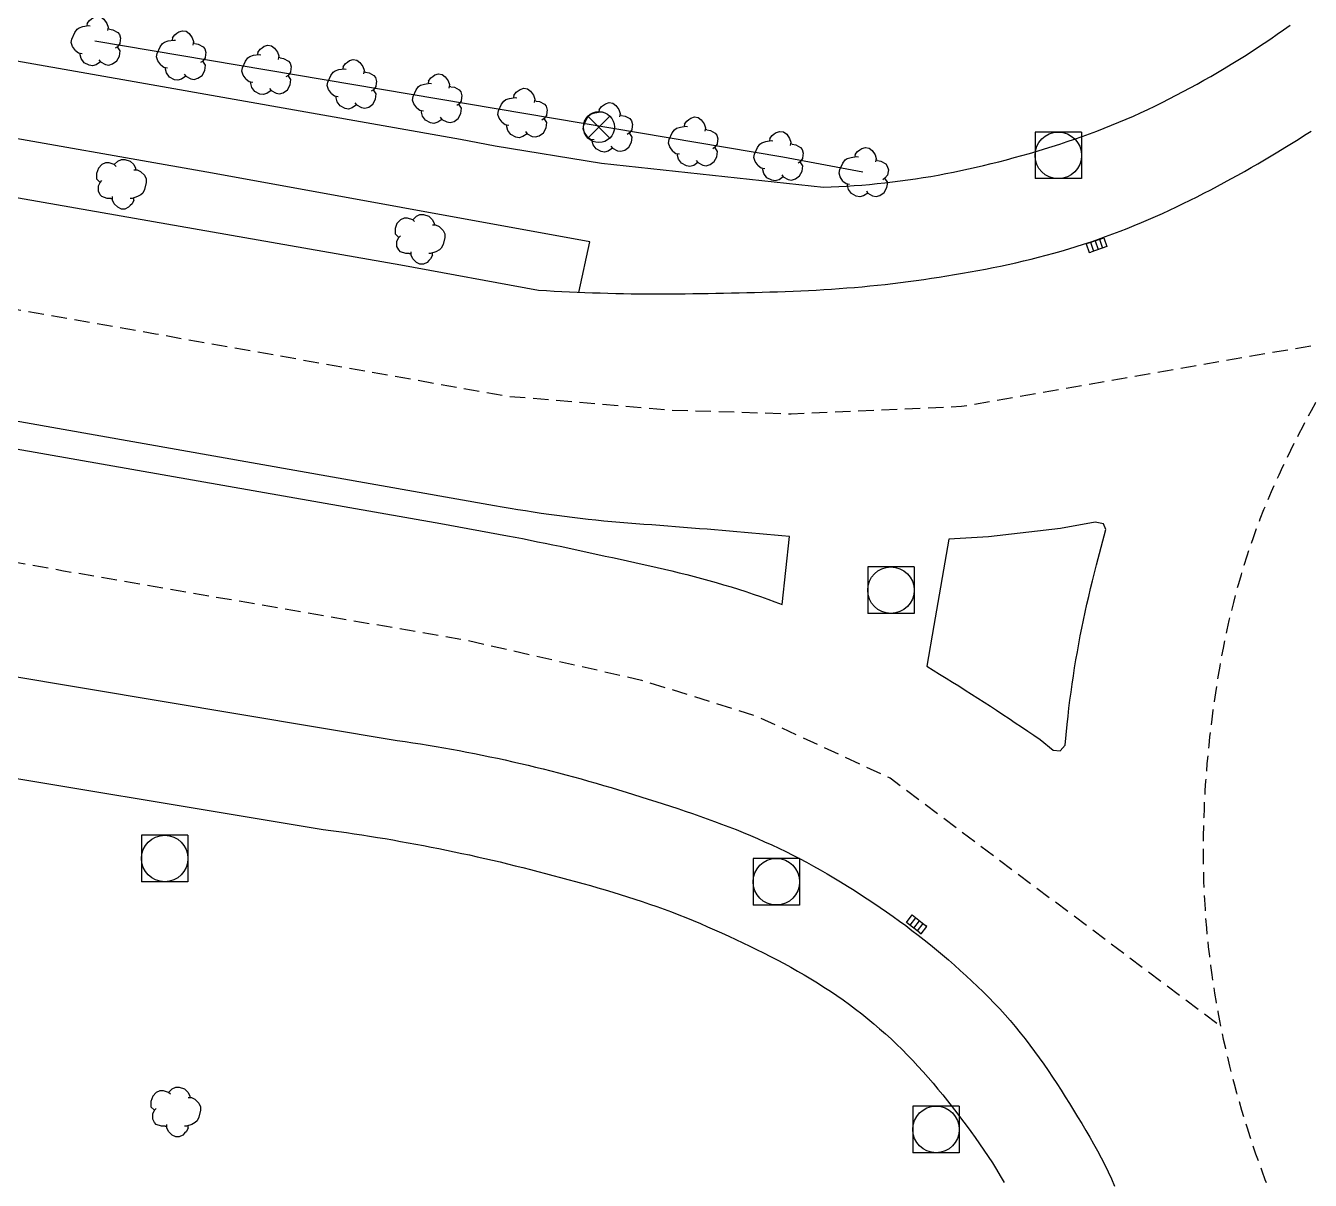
# Model space of a CAD drawing. Header units: millimetres. Extents: x 79999 to 81000, y 145000 to 146000.
# Drawn here: x 80570.55 to 80611.95, y 145308.09 to 145345.28 of the extents above; entities that cross this region are included whole.
import ezdxf

# ---------------------------------------------------------------- set-up
doc = ezdxf.new("R2010")
doc.units = ezdxf.units.MM
doc.linetypes.add('DASHED', pattern=[0.75, 0.5, -0.25])
doc.layers.get('0').update_dxf_attribs({"linetype": 'CONTINUOUS'})
for name, color, linetype in [('W0001', 6, 'DASHED'), ('W0008', 7, 'CONTINUOUS'), ('W0300', 7, 'CONTINUOUS'), ('W0302', 3, 'CONTINUOUS'), ('W0400', 7, 'CONTINUOUS'), ('W0420', 7, 'CONTINUOUS'), ('W0469', 7, 'CONTINUOUS')]:
    doc.layers.add(name, color=color, linetype=linetype)

# ---------------------------------------------------------------- blocks, each defined once
blk = doc.blocks.new('T300')
for p, q in [((-0.8, 0.514), (-0.857, 0.343)), ((-0.686, 0.629), (-0.8, 0.514)), ((-0.571, 0.686), (-0.686, 0.629)), ((-0.457, 0.686), (-0.571, 0.686)), ((-0.286, 0.629), (-0.457, 0.686)), ((-0.286, 0.629), (-0.171, 0.743)), ((-0.229, 0.571), (-0.286, 0.629)), ((-0.171, 0.743), (-0.057, 0.8)), ((-0.057, 0.8), (0.057, 0.8)), ((0.057, 0.8), (0.229, 0.743)), ((0.229, 0.743), (0.343, 0.629)), ((0.343, 0.629), (0.4, 0.514)), ((0.457, 0.457), (0.343, 0.457)), ((0.4, 0.514), (0.4, 0.457)), ((0.571, 0.4), (0.457, 0.457)), ((-0.857, 0.343), (-0.857, 0.171)), ((-0.857, 0.171), (-0.743, 0.057)), ((-0.8, -0.057), (-0.743, 0.057)), ((-0.743, 0.057), (-0.686, 0.114)), ((0.571, 0.4), (0.686, 0.286)), ((0.686, 0.286), (0.743, 0.171)), ((0.743, 0.057), (0.686, -0.171)), ((0.743, 0.171), (0.743, 0.057)), ((-0.8, -0.171), (-0.8, -0.057)), ((-0.8, -0.229), (-0.8, -0.171)), ((-0.743, -0.343), (-0.8, -0.229)), ((-0.686, -0.4), (-0.743, -0.343)), ((-0.514, -0.457), (-0.686, -0.4)), ((-0.343, -0.457), (-0.343, -0.4)), ((0.457, -0.4), (0.286, -0.457)), ((0.571, -0.343), (0.457, -0.4)), ((0.629, -0.286), (0.571, -0.343)), ((0.686, -0.171), (0.629, -0.286)), ((-0.4, -0.457), (-0.514, -0.457)), ((-0.4, -0.457), (-0.343, -0.457)), ((-0.343, -0.514), (-0.343, -0.457)), ((-0.286, -0.629), (-0.343, -0.514)), ((-0.171, -0.743), (-0.286, -0.629)), ((-0.057, -0.8), (-0.171, -0.743)), ((0.057, -0.8), (-0.057, -0.8)), ((0.171, -0.743), (0.057, -0.8)), ((0.229, -0.686), (0.171, -0.743)), ((0.286, -0.457), (0.229, -0.457)), ((0.286, -0.629), (0.229, -0.686)), ((0.343, -0.514), (0.286, -0.629)), ((0.343, -0.514), (0.343, -0.457))]:
    blk.add_line(p, q)
blk = doc.blocks.new('T469')
at = {"color": 0, "linetype": 'Continuous', "flags": 128}
for points in [[(-0.354, 0.354), (0.354, -0.354)], [(-0.354, -0.354), (0.354, 0.354)]]:
    blk.add_lwpolyline(points, dxfattribs=at)
at = {"color": 0, "linetype": 'Continuous'}
blk.add_circle((0, 0), 0.5, dxfattribs=at)
blk = doc.blocks.new('T420')
for p, q in [((0.75, 0.75), (-0.75, 0.75)), ((-0.75, 0.75), (-0.75, -0.75)), ((0.75, 0.75), (0.75, -0.75)), ((0.75, -0.75), (-0.75, -0.75))]:
    blk.add_line(p, q)
blk.add_ellipse((0, 0), major_axis=(-0.53, 0.53), ratio=1, start_param=3.926991, end_param=10.210176)
blk = doc.blocks.new('T400')
for p, q in [((-0.15, 0.3), (0.15, 0.3)), ((-0.15, -0.25), (-0.15, 0.3)), ((-0.15, 0.15), (0.15, 0.15)), ((-0.15, 0), (0.15, 0)), ((0.15, 0.3), (0.15, -0.25)), ((-0.15, -0.15), (0.15, -0.15)), ((-0.15, -0.25), (-0.15, -0.3)), ((-0.15, -0.3), (0.15, -0.3)), ((0.15, -0.3), (0.15, -0.25))]:
    blk.add_line(p, q)

msp = doc.modelspace()

# ---------------------------------------------------------------- linework, layer by layer
at = {"layer": 'W0001', "flags": 128}
for points in [[(80123.171, 145233.939), (80145.223, 145243.556), (80167.071, 145252.571), (80188.058, 145261.466), (80213.865, 145272.864), (80234.167, 145281.815), (80254.447, 145290.916), (80263.256, 145295.039), (80273.911, 145300.042), (80284.872, 145305.226), (80293.89, 145309.423), (80307.121, 145315.375), (80326.818, 145324.111), (80349.822, 145334.316), (80368.228, 145342.493), (80380.216, 145347.832), (80389.625, 145351.883), (80397.426, 145354.532), (80404.714, 145356.715), (80411.061, 145358.169), (80418.275, 145359.276), (80425.703, 145359.845), (80432.228, 145359.758), (80440.795, 145358.958), (80450.253, 145357.442), (80460.495, 145355.557), (80475.963, 145352.713), (80495.929, 145349.205), (80514.607, 145345.929), (80533.431, 145342.621), (80553.267, 145339.131), (80574.733, 145335.361), (80586.069, 145333.352), (80591.331, 145332.905), (80595.224, 145332.783), (80600.711, 145333.025), (80613.395, 145335.225)], [(80126.545, 145226.367), (80145.33, 145234.738), (80154.102, 145238.792), (80163.475, 145243.216), (80175.759, 145249.013), (80185.327, 145253.4), (80197.584, 145258.835), (80221.357, 145269.339), (80244.936, 145279.8), (80255.036, 145283.928), (80268.62, 145284.967), (80277.868, 145292.435), (80283.73, 145295.435), (80304.64, 145304.663), (80327.118, 145314.564), (80336.098, 145317.016), (80342.253, 145321.184), (80345.108, 145322.465), (80373.287, 145334.942), (80389.887, 145342.165), (80396.716, 145344.29), (80403.902, 145345.842), (80409.048, 145348.365), (80415.196, 145349.821), (80423.062, 145350.709), (80431.873, 145350.898), (80440.586, 145350.327), (80448.237, 145349.359), (80455.981, 145348.125), (80464.693, 145346.571), (80474.613, 145344.802), (80503.898, 145339.667), (80534.924, 145334.232), (80556.921, 145330.39), (80571.776, 145327.728), (80584.718, 145325.501), (80590.399, 145324.205), (80594.07, 145323.059), (80598.408, 145321.052), (80609.056, 145313.068)]]:
    msp.add_lwpolyline(points, dxfattribs=at)
msp.add_lwpolyline([(80661.381, 145337.243), (80661.209, 145337.46), (80661.034, 145337.678), (80660.857, 145337.896), (80660.677, 145338.115), (80660.494, 145338.335), (80660.307, 145338.554), (80660.117, 145338.774), (80659.924, 145338.994), (80659.726, 145339.214), (80659.526, 145339.434), (80659.321, 145339.653), (80659.112, 145339.872), (80658.899, 145340.09), (80658.681, 145340.307), (80658.459, 145340.523), (80658.233, 145340.738), (80658.001, 145340.952), (80657.766, 145341.163), (80657.525, 145341.374), (80657.282, 145341.58), (80657.038, 145341.782), (80656.792, 145341.981), (80656.543, 145342.176), (80656.293, 145342.367), (80656.042, 145342.554), (80655.788, 145342.738), (80655.533, 145342.918), (80655.277, 145343.094), (80655.019, 145343.267), (80654.76, 145343.437), (80654.499, 145343.603), (80654.238, 145343.766), (80653.975, 145343.925), (80653.71, 145344.081), (80653.451, 145344.231), (80653.21, 145344.367), (80652.974, 145344.5), (80652.736, 145344.632), (80652.496, 145344.763), (80652.254, 145344.893), (80652.011, 145345.022), (80651.766, 145345.15), (80651.519, 145345.278), (80651.271, 145345.404), (80651.02, 145345.528), (80650.767, 145345.652), (80650.513, 145345.774), (80650.256, 145345.895), (80649.997, 145346.014), (80649.737, 145346.131), (80649.474, 145346.247), (80649.209, 145346.361), (80648.941, 145346.472), (80648.672, 145346.582), (80648.4, 145346.69), (80648.126, 145346.795), (80647.85, 145346.899), (80647.572, 145346.999), (80647.291, 145347.098), (80647.008, 145347.193), (80646.722, 145347.286), (80646.434, 145347.376), (80646.146, 145347.463), (80645.857, 145347.546), (80645.569, 145347.626), (80645.28, 145347.703), (80644.991, 145347.777), (80644.7, 145347.848), (80644.409, 145347.915), (80644.117, 145347.98), (80643.824, 145348.042), (80643.53, 145348.101), (80643.236, 145348.156), (80642.941, 145348.209), (80642.645, 145348.258), (80642.348, 145348.304), (80642.051, 145348.347), (80641.753, 145348.386), (80641.454, 145348.423), (80641.155, 145348.456), (80640.855, 145348.486), (80640.554, 145348.512), (80640.253, 145348.535), (80639.951, 145348.555), (80639.649, 145348.572), (80639.346, 145348.585), (80639.043, 145348.595), (80638.74, 145348.601), (80638.438, 145348.604), (80638.137, 145348.604), (80637.835, 145348.601), (80637.534, 145348.596), (80637.233, 145348.587), (80636.933, 145348.575), (80636.632, 145348.56), (80636.331, 145348.543), (80636.03, 145348.522), (80635.73, 145348.498), (80635.429, 145348.471), (80635.129, 145348.44), (80634.829, 145348.407), (80634.529, 145348.37), (80634.229, 145348.331), (80633.93, 145348.288), (80633.63, 145348.242), (80633.331, 145348.193), (80633.033, 145348.14), (80632.734, 145348.085), (80632.436, 145348.026), (80632.138, 145347.963), (80631.841, 145347.898), (80631.544, 145347.829), (80631.247, 145347.757), (80630.951, 145347.682), (80630.658, 145347.604), (80630.376, 145347.527), (80630.097, 145347.447), (80629.819, 145347.366), (80629.541, 145347.281), (80629.264, 145347.195), (80628.988, 145347.106), (80628.712, 145347.014), (80628.437, 145346.92), (80628.162, 145346.823), (80627.888, 145346.724), (80627.615, 145346.622), (80627.342, 145346.517), (80627.07, 145346.41), (80626.799, 145346.3), (80626.528, 145346.187), (80626.259, 145346.072), (80625.99, 145345.954), (80625.722, 145345.833), (80625.454, 145345.709), (80625.188, 145345.583), (80624.923, 145345.453), (80624.658, 145345.321), (80624.395, 145345.186), (80624.132, 145345.048), (80623.871, 145344.908), (80623.61, 145344.764), (80623.351, 145344.617), (80623.092, 145344.468), (80622.835, 145344.315), (80622.579, 145344.159), (80622.324, 145344.001), (80622.07, 145343.84), (80621.819, 145343.676), (80621.569, 145343.51), (80621.322, 145343.341), (80621.077, 145343.17), (80620.834, 145342.997), (80620.592, 145342.821), (80620.353, 145342.643), (80620.116, 145342.463), (80619.881, 145342.28), (80619.649, 145342.096), (80619.418, 145341.909), (80619.189, 145341.719), (80618.963, 145341.528), (80618.739, 145341.334), (80618.516, 145341.139), (80618.296, 145340.941), (80618.078, 145340.741), (80617.862, 145340.538), (80617.649, 145340.334), (80617.437, 145340.128), (80617.227, 145339.92), (80617.02, 145339.709), (80616.815, 145339.497), (80616.611, 145339.283), (80616.41, 145339.066), (80616.211, 145338.848), (80616.014, 145338.628), (80615.819, 145338.406), (80615.626, 145338.182), (80615.435, 145337.956), (80615.247, 145337.728), (80615.06, 145337.499), (80614.876, 145337.268), (80614.695, 145337.036), (80614.516, 145336.802), (80614.339, 145336.567), (80614.165, 145336.331), (80613.993, 145336.093), (80613.824, 145335.854), (80613.657, 145335.613), (80613.493, 145335.371), (80613.33, 145335.128), (80613.171, 145334.884), (80613.013, 145334.638), (80612.858, 145334.391), (80612.706, 145334.143), (80612.555, 145333.893), (80612.407, 145333.642), (80612.262, 145333.391), (80612.119, 145333.138), (80611.978, 145332.883), (80611.839, 145332.628), (80611.703, 145332.372), (80611.569, 145332.114), (80611.437, 145331.855), (80611.308, 145331.596), (80611.18, 145331.335), (80611.055, 145331.073), (80610.933, 145330.81), (80610.812, 145330.546), (80610.69, 145330.274), (80610.565, 145329.984), (80610.442, 145329.686), (80610.323, 145329.388), (80610.21, 145329.09), (80610.102, 145328.792), (80609.998, 145328.494), (80609.899, 145328.196), (80609.805, 145327.898), (80609.715, 145327.6), (80609.629, 145327.303), (80609.548, 145327.007), (80609.47, 145326.71), (80609.397, 145326.415), (80609.327, 145326.12), (80609.261, 145325.826), (80609.198, 145325.532), (80609.139, 145325.239), (80609.083, 145324.947), (80609.03, 145324.656), (80608.98, 145324.366), (80608.934, 145324.078), (80608.89, 145323.796), (80608.849, 145323.515), (80608.809, 145323.233), (80608.772, 145322.95), (80608.737, 145322.666), (80608.704, 145322.382), (80608.673, 145322.096), (80608.644, 145321.81), (80608.618, 145321.523), (80608.594, 145321.236), (80608.572, 145320.947), (80608.553, 145320.657), (80608.536, 145320.367), (80608.522, 145320.076), (80608.511, 145319.784), (80608.502, 145319.492), (80608.496, 145319.198), (80608.493, 145318.904), (80608.492, 145318.609), (80608.495, 145318.313), (80608.501, 145318.017), (80608.509, 145317.719), (80608.521, 145317.421), (80608.536, 145317.123), (80608.554, 145316.824), (80608.575, 145316.524), (80608.6, 145316.223), (80608.627, 145315.922), (80608.659, 145315.619), (80608.694, 145315.316), (80608.731, 145315.015), (80608.773, 145314.715), (80608.817, 145314.415), (80608.864, 145314.117), (80608.914, 145313.82), (80608.967, 145313.525), (80609.023, 145313.23), (80609.082, 145312.937), (80609.144, 145312.644), (80609.209, 145312.353), (80609.276, 145312.063), (80609.346, 145311.774), (80609.419, 145311.487), (80609.494, 145311.2), (80609.572, 145310.915), (80609.652, 145310.631), (80609.735, 145310.348), (80609.821, 145310.067), (80609.908, 145309.786), (80609.998, 145309.507), (80610.091, 145309.228), (80610.185, 145308.951), (80610.282, 145308.676), (80610.381, 145308.401), (80610.483, 145308.125), (80610.589, 145307.846), (80610.699, 145307.566), (80610.812, 145307.287), (80610.927, 145307.008), (80611.047, 145306.73), (80611.169, 145306.453), (80611.295, 145306.177), (80611.424, 145305.901), (80611.556, 145305.627), (80611.692, 145305.353), (80611.832, 145305.08), (80611.975, 145304.809), (80612.121, 145304.539), (80612.271, 145304.269), (80612.425, 145304.001), (80612.582, 145303.735), (80612.744, 145303.469), (80612.909, 145303.205), (80613.077, 145302.942), (80613.25, 145302.681), (80613.426, 145302.422), (80613.602, 145302.17), (80613.771, 145301.934), (80613.937, 145301.705), (80614.105, 145301.477), (80614.274, 145301.249), (80614.446, 145301.023), (80614.62, 145300.797), (80614.796, 145300.571), (80614.974, 145300.347), (80615.155, 145300.124), (80615.337, 145299.901), (80615.522, 145299.68), (80615.709, 145299.46), (80615.899, 145299.24), (80616.091, 145299.022), (80616.286, 145298.805), (80616.483, 145298.59), (80616.682, 145298.375), (80616.884, 145298.162), (80617.089, 145297.951), (80617.297, 145297.74), (80617.507, 145297.532), (80617.719, 145297.325), (80617.935, 145297.119), (80618.153, 145296.915), (80618.374, 145296.713), (80618.598, 145296.513), (80618.825, 145296.315), (80619.055, 145296.118), (80619.288, 145295.924), (80619.523, 145295.731), (80619.762, 145295.541), (80620.003, 145295.353), (80620.244, 145295.17), (80620.487, 145294.99), (80620.731, 145294.813), (80620.976, 145294.639), (80621.223, 145294.468), (80621.47, 145294.301), (80621.72, 145294.137), (80621.97, 145293.975), (80622.222, 145293.817), (80622.474, 145293.662), (80622.728, 145293.51), (80622.983, 145293.361), (80623.239, 145293.214), (80623.496, 145293.071), (80623.754, 145292.931), (80624.013, 145292.793), (80624.272, 145292.658), (80624.533, 145292.526), (80624.794, 145292.397), (80625.057, 145292.27), (80625.32, 145292.147), (80625.583, 145292.025), (80625.848, 145291.907), (80626.113, 145291.791), (80626.379, 145291.677), (80626.645, 145291.566), (80626.913, 145291.458), (80627.18, 145291.352), (80627.449, 145291.248), (80627.717, 145291.147), (80627.988, 145291.048), (80628.265, 145290.949), (80628.545, 145290.851), (80628.826, 145290.757), (80629.107, 145290.664), (80629.39, 145290.575), (80629.673, 145290.488), (80629.958, 145290.403), (80630.243, 145290.321), (80630.53, 145290.242), (80630.817, 145290.166), (80631.106, 145290.092), (80631.395, 145290.021), (80631.685, 145289.953), (80631.977, 145289.888), (80632.269, 145289.825), (80632.562, 145289.766), (80632.856, 145289.709), (80633.152, 145289.655), (80633.448, 145289.605), (80633.744, 145289.557), (80634.042, 145289.512), (80634.341, 145289.471), (80634.641, 145289.432), (80634.941, 145289.397), (80635.242, 145289.365), (80635.544, 145289.336), (80635.847, 145289.31), (80636.151, 145289.287), (80636.455, 145289.268), (80636.758, 145289.252), (80637.058, 145289.239), (80637.355, 145289.229), (80637.653, 145289.222), (80637.952, 145289.218), (80638.25, 145289.216), (80638.549, 145289.217), (80638.848, 145289.221), (80639.148, 145289.228), (80639.448, 145289.237), (80639.748, 145289.25), (80640.048, 145289.266), (80640.348, 145289.285), (80640.649, 145289.307), (80640.95, 145289.332), (80641.251, 145289.361), (80641.552, 145289.392), (80641.854, 145289.427), (80642.155, 145289.465), (80642.456, 145289.507), (80642.758, 145289.552), (80643.06, 145289.6), (80643.361, 145289.652), (80643.663, 145289.708), (80643.964, 145289.766), (80644.266, 145289.829), (80644.567, 145289.895), (80644.868, 145289.965), (80645.169, 145290.038), (80645.47, 145290.115), (80645.77, 145290.196), (80646.07, 145290.281), (80646.362, 145290.367), (80646.652, 145290.455), (80646.939, 145290.547), (80647.225, 145290.642), (80647.508, 145290.739), (80647.79, 145290.839), (80648.069, 145290.942), (80648.347, 145291.047), (80648.622, 145291.155), (80648.895, 145291.265), (80649.167, 145291.377), (80649.436, 145291.492), (80649.704, 145291.609), (80649.969, 145291.728), (80650.233, 145291.85), (80650.494, 145291.973), (80650.754, 145292.098), (80651.012, 145292.225), (80651.268, 145292.354), (80651.522, 145292.485), (80651.775, 145292.617), (80652.025, 145292.751), (80652.274, 145292.887), (80652.522, 145293.024), (80652.767, 145293.162), (80653.011, 145293.302), (80653.253, 145293.444), (80653.494, 145293.586), (80653.732, 145293.73), (80653.97, 145293.875), (80654.206, 145294.021), (80654.44, 145294.168), (80654.673, 145294.316), (80654.904, 145294.465), (80655.134, 145294.615), (80655.371, 145294.771), (80655.62, 145294.939), (80655.875, 145295.115), (80656.126, 145295.294), (80656.375, 145295.476), (80656.621, 145295.66), (80656.864, 145295.848), (80657.104, 145296.038), (80657.341, 145296.231), (80657.575, 145296.427), (80657.807, 145296.625), (80658.035, 145296.826), (80658.261, 145297.029), (80658.484, 145297.235), (80658.704, 145297.443), (80658.921, 145297.653), (80659.135, 145297.866), (80659.347, 145298.08), (80659.556, 145298.297), (80659.762, 145298.517), (80659.965, 145298.738), (80660.162, 145298.957), (80660.355, 145299.175), (80660.542, 145299.391), (80660.729, 145299.608), (80660.914, 145299.827), (80661.099, 145300.048), (80661.282, 145300.271), (80661.464, 145300.496), (80661.644, 145300.723), (80661.823, 145300.951), (80662.001, 145301.182), (80662.177, 145301.415), (80662.352, 145301.65), (80662.525, 145301.887), (80662.696, 145302.127), (80662.866, 145302.368), (80663.033, 145302.612), (80663.199, 145302.858), (80663.363, 145303.106), (80663.525, 145303.357), (80663.685, 145303.61), (80663.843, 145303.865), (80663.999, 145304.123), (80664.152, 145304.383), (80664.304, 145304.645), (80664.452, 145304.91), (80664.599, 145305.178), (80664.743, 145305.447), (80664.884, 145305.72), (80665.022, 145305.994), (80665.16, 145306.275), (80665.295, 145306.56), (80665.426, 145306.848), (80665.553, 145307.137), (80665.675, 145307.426), (80665.791, 145307.714), (80665.904, 145308.002), (80666.012, 145308.289), (80666.115, 145308.577), (80666.215, 145308.863), (80666.31, 145309.149), (80666.401, 145309.434), (80666.489, 145309.719), (80666.573, 145310.002), (80666.654, 145310.285), (80666.732, 145310.567), (80666.806, 145310.847), (80666.877, 145311.127), (80666.946, 145311.405), (80667.011, 145311.683), (80667.074, 145311.959), (80667.135, 145312.234), (80667.194, 145312.508), (80667.25, 145312.78), (80667.304, 145313.051), (80667.357, 145313.326), (80667.41, 145313.612), (80667.461, 145313.904), (80667.509, 145314.196), (80667.553, 145314.488), (80667.595, 145314.781), (80667.633, 145315.074), (80667.669, 145315.367), (80667.701, 145315.661), (80667.73, 145315.955), (80667.756, 145316.249), (80667.779, 145316.543), (80667.799, 145316.837), (80667.816, 145317.132), (80667.83, 145317.427), (80667.84, 145317.722), (80667.848, 145318.017), (80667.852, 145318.313), (80667.853, 145318.608), (80667.851, 145318.904), (80667.846, 145319.199), (80667.838, 145319.492), (80667.828, 145319.78), (80667.816, 145320.066), (80667.801, 145320.352), (80667.784, 145320.639), (80667.764, 145320.926), (80667.742, 145321.215), (80667.717, 145321.503), (80667.689, 145321.793), (80667.659, 145322.083), (80667.626, 145322.373), (80667.59, 145322.664), (80667.551, 145322.956), (80667.509, 145323.248), (80667.464, 145323.54), (80667.416, 145323.833), (80667.364, 145324.126), (80667.309, 145324.42), (80667.251, 145324.714), (80667.189, 145325.008), (80667.124, 145325.303), (80667.055, 145325.598), (80666.983, 145325.893), (80666.907, 145326.188), (80666.826, 145326.484), (80666.742, 145326.782), (80666.653, 145327.078), (80666.562, 145327.372), (80666.468, 145327.663), (80666.371, 145327.951), (80666.272, 145328.237), (80666.169, 145328.52), (80666.065, 145328.801), (80665.958, 145329.079), (80665.849, 145329.354), (80665.738, 145329.627), (80665.625, 145329.898), (80665.511, 145330.166), (80665.394, 145330.432), (80665.277, 145330.695), (80665.157, 145330.957), (80665.036, 145331.216), (80664.914, 145331.472), (80664.791, 145331.727), (80664.667, 145331.98), (80664.542, 145332.23), (80664.416, 145332.479), (80664.289, 145332.725), (80664.162, 145332.97), (80664.034, 145333.212), (80663.9, 145333.464), (80663.752, 145333.735), (80663.596, 145334.012), (80663.436, 145334.285), (80663.274, 145334.554), (80663.11, 145334.818), (80662.943, 145335.079), (80662.774, 145335.335), (80662.604, 145335.588), (80662.431, 145335.836), (80662.257, 145336.081), (80662.082, 145336.323), (80661.906, 145336.561), (80661.728, 145336.795), (80661.553, 145337.023)], close=True, dxfattribs=at)
at = {"layer": 'W0008', "flags": 128}
for points in [[(80526.543, 145351.864), (80574.591, 145343.393), (80584.559, 145341.63), (80585.686, 145341.418), (80589.106, 145340.852), (80596.257, 145340.081), (80596.506, 145340.09), (80596.754, 145340.102), (80597.003, 145340.116), (80597.251, 145340.132), (80597.499, 145340.151), (80597.746, 145340.172), (80597.993, 145340.196), (80598.24, 145340.222), (80598.487, 145340.251), (80598.733, 145340.282), (80598.979, 145340.315), (80599.224, 145340.351), (80599.47, 145340.389), (80599.714, 145340.429), (80599.959, 145340.472), (80600.203, 145340.518), (80600.447, 145340.565), (80600.691, 145340.615), (80600.934, 145340.668), (80601.177, 145340.723), (80601.42, 145340.78), (80601.667, 145340.841), (80601.915, 145340.903), (80602.162, 145340.967), (80602.408, 145341.033), (80602.653, 145341.101), (80602.898, 145341.171), (80603.142, 145341.242), (80603.386, 145341.316), (80603.629, 145341.391), (80603.871, 145341.469), (80604.112, 145341.549), (80604.352, 145341.631), (80604.592, 145341.715), (80604.831, 145341.801), (80605.069, 145341.891), (80605.306, 145341.982), (80605.542, 145342.076), (80605.777, 145342.173), (80606.012, 145342.272), (80606.245, 145342.374), (80606.478, 145342.478), (80606.709, 145342.586), (80606.94, 145342.696), (80607.169, 145342.809), (80607.397, 145342.924), (80607.623, 145343.041), (80607.849, 145343.159), (80608.073, 145343.28), (80608.296, 145343.402), (80608.517, 145343.526), (80608.738, 145343.652), (80608.957, 145343.779), (80609.176, 145343.908), (80609.393, 145344.039), (80609.608, 145344.172), (80609.823, 145344.306), (80610.037, 145344.443), (80610.249, 145344.581), (80610.46, 145344.72), (80610.67, 145344.862), (80610.879, 145345.005), (80611.086, 145345.15), (80611.293, 145345.297)], [(80588.378, 145336.694), (80588.731, 145338.326), (80576.574, 145340.535), (80560.473, 145343.369), (80530.804, 145348.584)], [(80553.334, 145342.713), (80582.644, 145337.584), (80587.082, 145336.766), (80587.331, 145336.751), (80587.579, 145336.737), (80587.827, 145336.724), (80588.075, 145336.712), (80588.323, 145336.701), (80588.571, 145336.691), (80588.82, 145336.682), (80589.068, 145336.674), (80589.316, 145336.667), (80589.564, 145336.661), (80589.813, 145336.656), (80590.061, 145336.651), (80590.309, 145336.648), (80590.558, 145336.646), (80590.806, 145336.645), (80591.055, 145336.645), (80591.303, 145336.645), (80591.551, 145336.647), (80591.8, 145336.65), (80592.048, 145336.653), (80592.297, 145336.657), (80592.546, 145336.662), (80592.794, 145336.666), (80593.043, 145336.671), (80593.291, 145336.675), (80593.54, 145336.681), (80593.788, 145336.686), (80594.037, 145336.693), (80594.285, 145336.699), (80594.534, 145336.707), (80594.782, 145336.715), (80595.03, 145336.724), (80595.279, 145336.734), (80595.527, 145336.745), (80595.775, 145336.757), (80596.023, 145336.77), (80596.271, 145336.784), (80596.519, 145336.8), (80596.767, 145336.816), (80597.015, 145336.835), (80597.263, 145336.855), (80597.51, 145336.876), (80597.758, 145336.899), (80598.005, 145336.924), (80598.253, 145336.951), (80598.5, 145336.979), (80598.747, 145337.01), (80598.994, 145337.042), (80599.244, 145337.077), (80599.493, 145337.112), (80599.742, 145337.149), (80599.991, 145337.186), (80600.239, 145337.226), (80600.487, 145337.266), (80600.735, 145337.308), (80600.983, 145337.351), (80601.23, 145337.396), (80601.477, 145337.443), (80601.723, 145337.492), (80601.969, 145337.542), (80602.215, 145337.595), (80602.46, 145337.649), (80602.705, 145337.706), (80602.949, 145337.764), (80603.193, 145337.825), (80603.436, 145337.889), (80603.679, 145337.955), (80603.921, 145338.023), (80604.163, 145338.094), (80604.403, 145338.168), (80604.644, 145338.245), (80604.884, 145338.324), (80605.118, 145338.405), (80605.352, 145338.489), (80605.585, 145338.574), (80605.816, 145338.662), (80606.047, 145338.753), (80606.276, 145338.846), (80606.505, 145338.94), (80606.732, 145339.038), (80606.958, 145339.137), (80607.184, 145339.238), (80607.408, 145339.341), (80607.632, 145339.446), (80607.855, 145339.553), (80608.076, 145339.662), (80608.297, 145339.772), (80608.518, 145339.885), (80608.737, 145339.999), (80608.956, 145340.114), (80609.174, 145340.231), (80609.391, 145340.35), (80609.607, 145340.47), (80609.823, 145340.592), (80610.039, 145340.715), (80610.253, 145340.839), (80610.471, 145340.966), (80610.689, 145341.095), (80610.906, 145341.224), (80611.122, 145341.355), (80611.337, 145341.486), (80611.551, 145341.619), (80611.765, 145341.753), (80611.978, 145341.888)], [(80566.145, 145332.372), (80583.935, 145329.252), (80586.077, 145328.856), (80586.32, 145328.809), (80586.563, 145328.761), (80586.806, 145328.713), (80587.049, 145328.664), (80587.292, 145328.615), (80587.535, 145328.565), (80587.777, 145328.514), (80588.019, 145328.463), (80588.262, 145328.411), (80588.504, 145328.359), (80588.746, 145328.306), (80588.985, 145328.254), (80589.225, 145328.202), (80589.464, 145328.15), (80589.704, 145328.098), (80589.943, 145328.046), (80590.183, 145327.993), (80590.422, 145327.94), (80590.661, 145327.887), (80590.9, 145327.832), (80591.139, 145327.777), (80591.377, 145327.72), (80591.615, 145327.662), (80591.853, 145327.603), (80592.09, 145327.542), (80592.327, 145327.479), (80592.564, 145327.414), (80592.803, 145327.346), (80593.042, 145327.276), (80593.281, 145327.205), (80593.518, 145327.131), (80593.755, 145327.055), (80593.992, 145326.977), (80594.227, 145326.897), (80594.462, 145326.815), (80594.697, 145326.731), (80594.93, 145326.645), (80595.162, 145328.832), (80594.921, 145328.853), (80594.68, 145328.874), (80594.438, 145328.895), (80594.197, 145328.916), (80593.956, 145328.936), (80593.715, 145328.957), (80593.473, 145328.978), (80593.232, 145328.999), (80592.991, 145329.02), (80592.75, 145329.041), (80592.508, 145329.062), (80592.267, 145329.082), (80592.01, 145329.104), (80591.754, 145329.124), (80591.497, 145329.144), (80591.24, 145329.164), (80590.983, 145329.183), (80590.726, 145329.202), (80590.469, 145329.222), (80590.212, 145329.241), (80589.956, 145329.262), (80589.699, 145329.283), (80589.442, 145329.306), (80589.186, 145329.329), (80588.929, 145329.354), (80588.673, 145329.381), (80588.417, 145329.41), (80588.165, 145329.441), (80587.914, 145329.472), (80587.663, 145329.505), (80587.412, 145329.54), (80587.161, 145329.576), (80586.91, 145329.614), (80586.66, 145329.652), (80586.41, 145329.693), (80586.16, 145329.735), (80585.91, 145329.778), (80585.661, 145329.822), (80566.533, 145333.203)], [(80569.881, 145324.379), (80582.527, 145322.26), (80582.777, 145322.224), (80583.027, 145322.186), (80583.277, 145322.148), (80583.526, 145322.107), (80583.775, 145322.066), (80584.023, 145322.023), (80584.272, 145321.979), (80584.52, 145321.934), (80584.767, 145321.887), (80585.015, 145321.839), (80585.262, 145321.789), (80585.509, 145321.738), (80585.755, 145321.686), (80586.002, 145321.633), (80586.248, 145321.578), (80586.493, 145321.522), (80586.739, 145321.464), (80586.984, 145321.405), (80587.228, 145321.345), (80587.473, 145321.283), (80587.717, 145321.22), (80587.961, 145321.156), (80588.204, 145321.09), (80588.448, 145321.023), (80588.691, 145320.955), (80588.933, 145320.885), (80589.176, 145320.814), (80589.418, 145320.742), (80589.658, 145320.669), (80589.897, 145320.596), (80590.136, 145320.523), (80590.375, 145320.449), (80590.614, 145320.375), (80590.853, 145320.3), (80591.091, 145320.223), (80591.329, 145320.146), (80591.566, 145320.068), (80591.803, 145319.988), (80592.039, 145319.908), (80592.275, 145319.825), (80592.51, 145319.741), (80592.745, 145319.656), (80592.978, 145319.568), (80593.211, 145319.479), (80593.444, 145319.388), (80593.675, 145319.294), (80593.906, 145319.198), (80594.135, 145319.1), (80594.364, 145319), (80594.592, 145318.896), (80594.818, 145318.79), (80595.044, 145318.682), (80595.268, 145318.57), (80595.492, 145318.455), (80595.714, 145318.337), (80595.934, 145318.216), (80596.156, 145318.091), (80596.376, 145317.964), (80596.595, 145317.836), (80596.813, 145317.705), (80597.029, 145317.573), (80597.244, 145317.439), (80597.457, 145317.303), (80597.669, 145317.165), (80597.879, 145317.025), (80598.088, 145316.883), (80598.296, 145316.739), (80598.502, 145316.594), (80598.706, 145316.446), (80598.909, 145316.296), (80599.111, 145316.145), (80599.311, 145315.991), (80599.509, 145315.835), (80599.706, 145315.677), (80599.901, 145315.517), (80600.095, 145315.355), (80600.287, 145315.191), (80600.477, 145315.025), (80600.666, 145314.856), (80600.853, 145314.685), (80601.038, 145314.512), (80601.222, 145314.337), (80601.404, 145314.16), (80601.584, 145313.98), (80601.763, 145313.798), (80601.938, 145313.614), (80602.11, 145313.426), (80602.278, 145313.236), (80602.442, 145313.043), (80602.602, 145312.848), (80602.759, 145312.65), (80602.913, 145312.45), (80603.064, 145312.247), (80603.213, 145312.043), (80603.358, 145311.837), (80603.501, 145311.629), (80603.642, 145311.419), (80603.781, 145311.208), (80603.918, 145310.996), (80604.053, 145310.783), (80604.187, 145310.568), (80604.319, 145310.353), (80604.45, 145310.136), (80604.58, 145309.919), (80604.71, 145309.701), (80604.839, 145309.483), (80604.965, 145309.264), (80605.088, 145309.043), (80605.206, 145308.821), (80605.321, 145308.596), (80605.432, 145308.369), (80605.538, 145308.141), (80605.641, 145307.91)], [(80567.231, 145321.539), (80580.139, 145319.396), (80580.389, 145319.363), (80580.639, 145319.328), (80580.889, 145319.292), (80581.138, 145319.256), (80581.387, 145319.218), (80581.636, 145319.179), (80581.885, 145319.139), (80582.134, 145319.098), (80582.382, 145319.056), (80582.63, 145319.012), (80582.878, 145318.968), (80583.126, 145318.922), (80583.373, 145318.875), (80583.621, 145318.827), (80583.868, 145318.779), (80584.115, 145318.729), (80584.361, 145318.677), (80584.608, 145318.625), (80584.854, 145318.572), (80585.1, 145318.517), (80585.346, 145318.462), (80585.591, 145318.405), (80585.837, 145318.347), (80586.082, 145318.288), (80586.327, 145318.228), (80586.571, 145318.167), (80586.816, 145318.105), (80587.058, 145318.042), (80587.301, 145317.979), (80587.543, 145317.916), (80587.784, 145317.852), (80588.026, 145317.787), (80588.267, 145317.721), (80588.508, 145317.654), (80588.749, 145317.587), (80588.989, 145317.517), (80589.229, 145317.447), (80589.469, 145317.375), (80589.708, 145317.302), (80589.946, 145317.227), (80590.184, 145317.15), (80590.421, 145317.072), (80590.658, 145316.991), (80590.894, 145316.909), (80591.129, 145316.824), (80591.363, 145316.737), (80591.597, 145316.648), (80591.83, 145316.556), (80592.062, 145316.461), (80592.293, 145316.364), (80592.523, 145316.263), (80592.751, 145316.162), (80592.979, 145316.06), (80593.206, 145315.956), (80593.432, 145315.852), (80593.657, 145315.746), (80593.882, 145315.638), (80594.105, 145315.529), (80594.328, 145315.418), (80594.549, 145315.305), (80594.77, 145315.191), (80594.989, 145315.074), (80595.207, 145314.955), (80595.423, 145314.833), (80595.638, 145314.709), (80595.852, 145314.582), (80596.063, 145314.453), (80596.273, 145314.32), (80596.482, 145314.184), (80596.688, 145314.045), (80596.893, 145313.903), (80597.095, 145313.757), (80597.296, 145313.608), (80597.494, 145313.455), (80597.69, 145313.298), (80597.882, 145313.139), (80598.07, 145312.977), (80598.254, 145312.813), (80598.436, 145312.646), (80598.615, 145312.476), (80598.791, 145312.303), (80598.964, 145312.128), (80599.134, 145311.951), (80599.302, 145311.772), (80599.467, 145311.59), (80599.63, 145311.406), (80599.791, 145311.22), (80599.949, 145311.032), (80600.105, 145310.842), (80600.259, 145310.65), (80600.412, 145310.457), (80600.562, 145310.262), (80600.711, 145310.066), (80600.858, 145309.868), (80601.003, 145309.668), (80601.147, 145309.468), (80601.29, 145309.266), (80601.431, 145309.063), (80601.569, 145308.859), (80601.703, 145308.653), (80601.832, 145308.445), (80601.958, 145308.234), (80602.078, 145308.021)]]:
    msp.add_lwpolyline(points, dxfattribs=at)
msp.add_lwpolyline([(80599.589, 145324.651), (80599.796, 145324.526), (80600.002, 145324.399), (80600.209, 145324.272), (80600.414, 145324.144), (80600.62, 145324.016), (80600.825, 145323.886), (80601.029, 145323.757), (80601.233, 145323.626), (80601.437, 145323.495), (80601.639, 145323.364), (80601.84, 145323.232), (80602.041, 145323.1), (80602.242, 145322.967), (80602.442, 145322.833), (80602.641, 145322.699), (80602.841, 145322.564), (80603.039, 145322.428), (80603.238, 145322.292), (80603.662, 145321.947), (80603.891, 145321.923), (80604.043, 145322.109), (80604.114, 145322.78), (80604.142, 145323.04), (80604.171, 145323.3), (80604.203, 145323.56), (80604.237, 145323.82), (80604.273, 145324.079), (80604.312, 145324.338), (80604.353, 145324.597), (80604.396, 145324.855), (80604.441, 145325.113), (80604.488, 145325.37), (80604.536, 145325.626), (80604.587, 145325.881), (80604.639, 145326.137), (80604.693, 145326.392), (80604.749, 145326.646), (80604.807, 145326.9), (80604.866, 145327.154), (80604.928, 145327.407), (80604.991, 145327.66), (80605.056, 145327.913), (80605.362, 145329.057), (80605.285, 145329.243), (80605.014, 145329.29), (80603.897, 145329.086), (80601.58, 145328.824), (80600.303, 145328.747), (80599.818, 145325.964)], close=True, dxfattribs=at)
at = {"layer": 'W0302', "flags": 128}
msp.add_lwpolyline([(80597.523, 145340.564), (80594.951, 145341.053), (80572.783, 145344.786)], dxfattribs=at)

# ---------------------------------------------------------------- block references
at = {"layer": 'W0300'}
for p, rotation in [((80572.783, 145344.786), 170.4423773278191), ((80575.533, 145344.323), 170.4423773278191), ((80578.283, 145343.86), 170.4423773278191), ((80581.033, 145343.397), 170.4423773278191), ((80583.783, 145342.934), 170.4423773278191), ((80586.532, 145342.471), 170.4423773278191), ((80589.282, 145342.008), 170.4423773278191), ((80592.032, 145341.545), 170.4423773278191), ((80594.782, 145341.082), 170.4423773278191), ((80597.523, 145340.564), 169.22218418018)]:
    msp.add_blockref('T300', p, dxfattribs=dict(at, rotation=rotation))
for p in [(80573.695, 145340.178), (80583.315, 145338.403), (80575.446, 145310.294)]:
    msp.add_blockref('T300', p, dxfattribs=at)
at = {"layer": 'W0400'}
for p, rotation in [((80605.059, 145338.213), 289.0023694141967), ((80599.26, 145316.338), 52.29548676005665)]:
    msp.add_blockref('T400', p, dxfattribs=dict(at, rotation=rotation))
at = {"layer": 'W0420'}
for p in [(80603.826, 145341.106), (80598.434, 145327.103), (80575.032, 145318.46), (80594.741, 145317.711), (80599.887, 145309.733)]:
    msp.add_blockref('T420', p, dxfattribs=at)
at = {"layer": 'W0469'}
msp.add_blockref('T469', (80589.023, 145342.017), dxfattribs=at)

doc.saveas('drawing.dxf')
